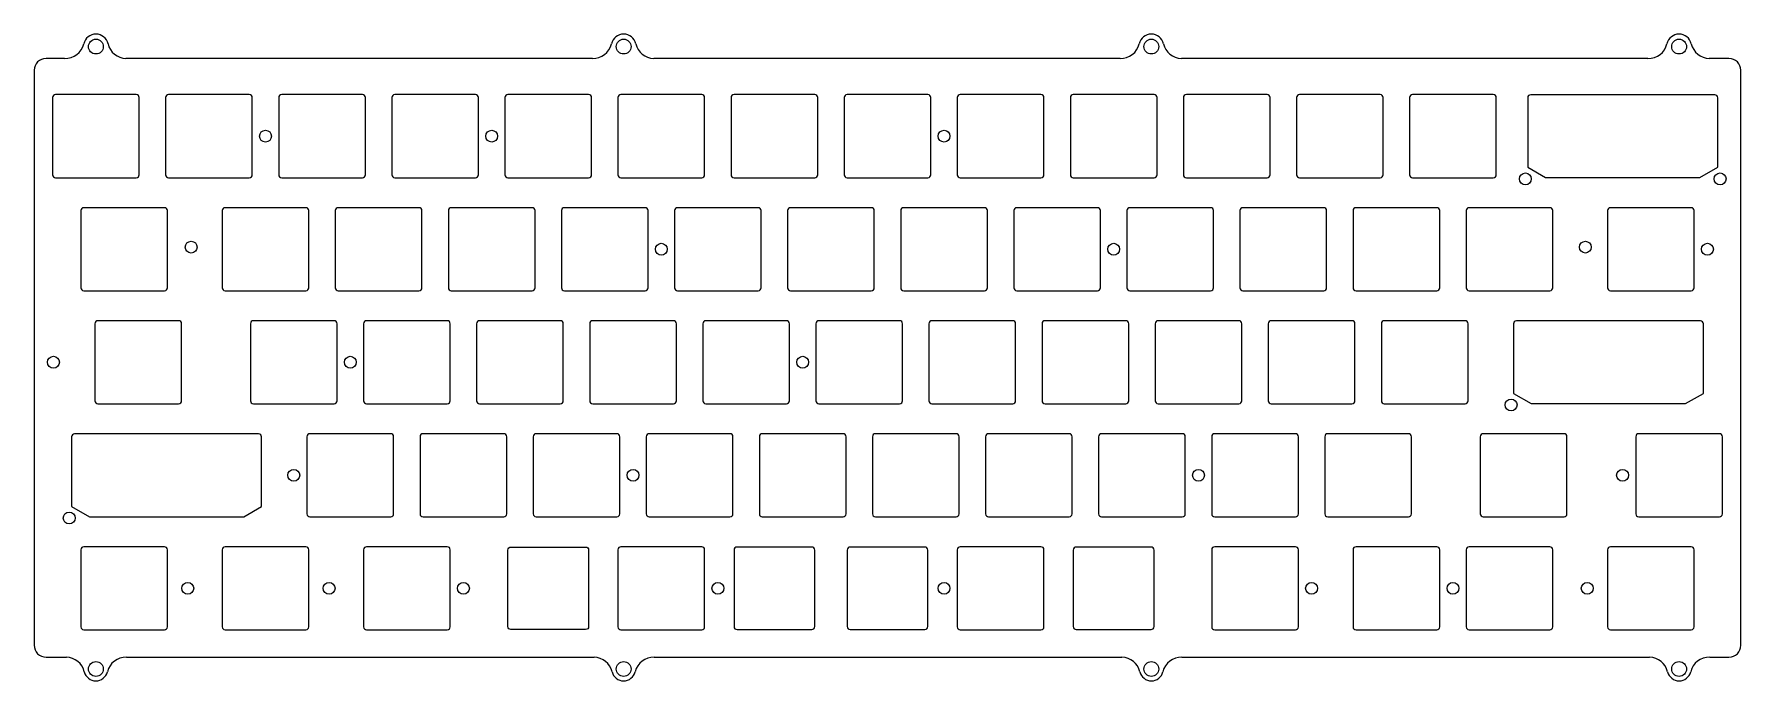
# Model space of a CAD drawing. Header units: millimetres. Extents: x -10 to 277, y -92 to 17.
import ezdxf

# ---------------------------------------------------------------- set-up
doc = ezdxf.new("R2010")
doc.units = ezdxf.units.MM
doc.header["$MEASUREMENT"] = 0
doc.layers.get('0').update_dxf_attribs({"linetype": 'CONTINUOUS'})
doc.layers.add('BLACK', color=7, linetype='CONTINUOUS')

msp = doc.modelspace()

# ---------------------------------------------------------------- linework, layer by layer
for points in [[(241.2, 6.475), (241.2, -5.243), (244.2, -6.975), (270.2, -6.975), (273.2, -5.243), (273.2, 6.475, 0.4142135624), (272.7, 6.975), (241.7, 6.975, 0.4142123908)], [(254.6375, -12.55), (254.6375, -25.55, 0.4142123908), (255.1375, -26.05), (268.7375, -26.05, 0.4142135624), (269.2375, -25.55), (269.2375, -12.55, 0.4142135624), (268.7375, -12.05), (255.1375, -12.05, 0.4142123908)], [(238.79375, -31.625), (238.79375, -43.343), (241.79375, -45.075), (267.79375, -45.075), (270.79375, -43.343), (270.79375, -31.625, 0.4142135624), (270.29375, -31.125), (239.29375, -31.125, 0.4142123908)], [(-4.09375, -50.675), (-4.09375, -62.393), (-1.09375, -64.125), (24.90625, -64.125), (27.90625, -62.393), (27.90625, -50.675, 0.4142135624), (27.40625, -50.175), (-3.59375, -50.175, 0.4142123908)], [(-2.5375, -82.7, 0.4142123908), (-2.0375, -83.2), (11.5625, -83.2, 0.4142135624), (12.0625, -82.7), (12.0625, -69.7, 0.4142135624), (11.5625, -69.2), (-2.0375, -69.2, 0.4142123908), (-2.5375, -69.7)], [(21.775, -83.2), (35.375, -83.2, 0.4142135624), (35.875, -82.7), (35.875, -69.7, 0.4142135624), (35.375, -69.2), (21.775, -69.2, 0.4142123908), (21.275, -69.7), (21.275, -82.7, 0.4142123908)], [(45.0875, -69.7), (45.0875, -82.7, 0.4142123908), (45.5875, -83.2), (59.1875, -83.2, 0.4142135624), (59.6875, -82.7), (59.6875, -69.7, 0.4142135624), (59.1875, -69.2), (45.5875, -69.2, 0.4142123908)], [(83, -69.75), (83, -82.65, -0.4142123908), (82.5, -83.15), (69.9, -83.15, -0.4142123908), (69.4, -82.65), (69.4, -69.75, -0.4142123908), (69.9, -69.25), (82.5, -69.25, -0.4142123908)], [(87.95, -82.7, 0.4142123908), (88.45, -83.2), (102.05, -83.2, 0.4142135624), (102.55, -82.7), (102.55, -69.7, 0.4142135624), (102.05, -69.2), (88.45, -69.2, 0.4142123908), (87.95, -69.7)], [(107.5, -82.65, 0.4142135624), (108, -83.15), (120.6, -83.15, 0.4142135624), (121.1, -82.65), (121.1, -69.75, 0.4142135624), (120.6, -69.25), (108, -69.25, 0.4142135624), (107.5, -69.75)], [(140.15, -69.75, 0.4142123908), (139.65, -69.25), (127.05, -69.25, 0.4142123908), (126.55, -69.75), (126.55, -82.65, 0.4142123908), (127.05, -83.15), (139.65, -83.15, 0.4142123908), (140.15, -82.65)], [(145.6, -83.2), (159.2, -83.2, 0.4142135624), (159.7, -82.7), (159.7, -69.7, 0.4142135624), (159.2, -69.2), (145.6, -69.2, 0.4142123908), (145.1, -69.7), (145.1, -82.7, 0.4142123908)], [(177.75, -83.15, 0.4142135624), (178.25, -82.65), (178.25, -69.75, 0.4142135624), (177.75, -69.25), (165.15, -69.25, 0.4142135624), (164.65, -69.75), (164.65, -82.65, 0.4142135624), (165.15, -83.15)], [(202.5625, -69.7, 0.4142135624), (202.0625, -69.2), (188.4625, -69.2, 0.4142123908), (187.9625, -69.7), (187.9625, -82.7, 0.4142123908), (188.4625, -83.2), (202.0625, -83.2, 0.4142135624), (202.5625, -82.7)], [(226.375, -69.7, 0.4142135624), (225.875, -69.2), (212.275, -69.2, 0.4142123908), (211.775, -69.7), (211.775, -82.7, 0.4142123908), (212.275, -83.2), (225.875, -83.2, 0.4142135624), (226.375, -82.7)], [(230.825, -82.7, 0.4142123908), (231.325, -83.2), (244.925, -83.2, 0.4142135624), (245.425, -82.7), (245.425, -69.7, 0.4142135624), (244.925, -69.2), (231.325, -69.2, 0.4142123908), (230.825, -69.7)], [(255.1375, -83.2), (268.7375, -83.2, 0.4142135624), (269.2375, -82.7), (269.2375, -69.7, 0.4142135624), (268.7375, -69.2), (255.1375, -69.2, 0.4142123908), (254.6375, -69.7), (254.6375, -82.7, 0.4142123908)]]:
    msp.add_lwpolyline(points, format="xyb", close=True)
for centre in [(240.8, -7.2), (273.6, -7.2), (271.4625, -19.05), (238.39375, -45.3), (33.3375, -57.15), (-4.49375, -64.35), (15.478125, -76.2), (39.290625, -76.2), (61.9125, -76.2), (104.775, -76.2), (142.875, -76.2), (204.7875, -76.2), (228.6, -76.2), (251.221875, -76.2)]:
    msp.add_circle(centre, 1)
at = {"layer": 'BLACK', "linetype": 'Continuous'}
for p, q in [((-5.25889, 13.1), (-8.400002, 13.1)), ((83.64111, 13.1), (5.066478, 13.1)), ((172.54111, 13.1), (93.966478, 13.1)), ((261.44111, 13.1), (182.866478, 13.1)), ((275.100001, 13.1), (271.766478, 13.1)), ((-10.4, 11.100001), (-10.4, -85.800001)), ((277.1, -85.800001), (277.1, 11.100001)), ((-7.3, 6.499999), (-7.3, -6.499999)), ((6.8, 7), (-6.8, 7)), ((7.3, -6.5), (7.3, 6.5)), ((11.75, 6.5), (11.75, -6.5)), ((25.85, 7), (12.25, 7)), ((26.35, -6.5), (26.35, 6.5)), ((30.8, 6.5), (30.8, -6.5)), ((44.9, 7), (31.3, 7)), ((45.4, -6.5), (45.4, 6.5)), ((49.85, 6.5), (49.85, -6.5)), ((63.95, 7), (50.35, 7)), ((64.45, -6.5), (64.45, 6.5)), ((68.9, 6.5), (68.9, -6.5)), ((83, 7), (69.4, 7)), ((83.5, -6.5), (83.5, 6.5)), ((87.95, 6.5), (87.95, -6.5)), ((102.05, 7), (88.45, 7)), ((102.55, -6.5), (102.55, 6.5)), ((107, 6.5), (107, -6.5)), ((121.1, 7), (107.5, 7)), ((121.6, -6.5), (121.6, 6.5)), ((126.05, 6.5), (126.05, -6.5)), ((140.15, 7), (126.55, 7)), ((140.65, -6.5), (140.65, 6.5)), ((145.1, 6.5), (145.1, -6.5)), ((159.2, 7), (145.6, 7)), ((159.7, -6.5), (159.7, 6.5)), ((164.15, 6.5), (164.15, -6.5)), ((178.25, 7), (164.65, 7)), ((178.75, -6.5), (178.75, 6.5)), ((183.2, 6.5), (183.2, -6.5)), ((197.3, 7), (183.7, 7)), ((197.8, -6.5), (197.8, 6.5)), ((202.25, 6.5), (202.25, -6.5)), ((216.35, 7), (202.75, 7)), ((216.85, -6.5), (216.85, 6.5)), ((221.3, 6.5), (221.3, -6.5)), ((235.4, 7), (221.8, 7)), ((235.9, -6.5), (235.9, 6.5)), ((-6.8, -7), (6.8, -7)), ((12.25, -7), (25.85, -7)), ((31.3, -7), (44.9, -7)), ((50.35, -7), (63.95, -7)), ((69.4, -7), (83, -7)), ((88.45, -7), (102.05, -7)), ((107.5, -7), (121.1, -7)), ((126.55, -7), (140.15, -7)), ((145.6, -7), (159.2, -7)), ((164.65, -7), (178.25, -7)), ((183.7, -7), (197.3, -7)), ((202.75, -7), (216.35, -7)), ((221.8, -7), (235.4, -7)), ((-2.5375, -12.550001), (-2.5375, -25.549999)), ((11.5625, -12.05), (-2.037499, -12.05)), ((12.0625, -25.55), (12.0625, -12.55)), ((21.275, -12.55), (21.275, -25.55)), ((35.375, -12.05), (21.775, -12.05)), ((35.875, -25.55), (35.875, -12.55)), ((40.325, -12.55), (40.325, -25.55)), ((54.425, -12.05), (40.825, -12.05)), ((54.925, -25.55), (54.925, -12.55)), ((59.375, -12.55), (59.375, -25.55)), ((73.475, -12.05), (59.875, -12.05)), ((73.975, -25.55), (73.975, -12.55)), ((78.425, -12.55), (78.425, -25.55)), ((92.525, -12.05), (78.925, -12.05)), ((93.025, -25.55), (93.025, -12.55)), ((97.475, -12.55), (97.475, -25.55)), ((111.575, -12.05), (97.975, -12.05)), ((112.075, -25.55), (112.075, -12.55)), ((116.525, -12.55), (116.525, -25.55)), ((130.625, -12.05), (117.025, -12.05)), ((131.125, -25.55), (131.125, -12.55)), ((135.575, -12.55), (135.575, -25.55)), ((149.675, -12.05), (136.075, -12.05)), ((150.175, -25.55), (150.175, -12.55)), ((154.625, -12.55), (154.625, -25.55)), ((168.725, -12.05), (155.125, -12.05)), ((169.225, -25.55), (169.225, -12.55)), ((173.675, -12.55), (173.675, -25.55)), ((187.775, -12.05), (174.175, -12.05)), ((188.275, -25.55), (188.275, -12.55)), ((192.725, -12.55), (192.725, -25.55)), ((206.825, -12.05), (193.225, -12.05)), ((207.325, -25.55), (207.325, -12.55)), ((211.775, -12.55), (211.775, -25.55)), ((225.875, -12.05), (212.275, -12.05)), ((226.375, -25.55), (226.375, -12.55)), ((230.825, -12.55), (230.825, -25.55)), ((244.925, -12.05), (231.325, -12.05)), ((245.425, -25.55), (245.425, -12.55)), ((-2.0375, -26.05), (11.5625, -26.05)), ((21.775, -26.05), (35.375, -26.05)), ((40.825, -26.05), (54.425, -26.05)), ((59.875, -26.05), (73.475, -26.05)), ((78.925, -26.05), (92.525, -26.05)), ((97.975, -26.05), (111.575, -26.05)), ((117.025, -26.05), (130.625, -26.05)), ((136.075, -26.05), (149.675, -26.05)), ((155.125, -26.05), (168.725, -26.05)), ((174.175, -26.05), (187.775, -26.05)), ((193.225, -26.05), (206.825, -26.05)), ((212.275, -26.05), (225.875, -26.05)), ((231.325, -26.05), (244.925, -26.05)), ((-0.15625, -31.6), (-0.15625, -44.6)), ((13.94375, -31.1), (0.343751, -31.1)), ((14.44375, -44.6), (14.44375, -31.6)), ((26.0375, -31.6), (26.0375, -44.6)), ((40.1375, -31.1), (26.5375, -31.1)), ((40.6375, -44.6), (40.6375, -31.6)), ((45.0875, -31.6), (45.0875, -44.6)), ((59.1875, -31.1), (45.5875, -31.1)), ((59.6875, -44.6), (59.6875, -31.6)), ((64.1375, -31.6), (64.1375, -44.6)), ((78.2375, -31.1), (64.6375, -31.1)), ((78.7375, -44.6), (78.7375, -31.6)), ((83.1875, -31.6), (83.1875, -44.6)), ((97.2875, -31.1), (83.6875, -31.1)), ((97.7875, -44.6), (97.7875, -31.6)), ((102.2375, -31.6), (102.2375, -44.6)), ((116.3375, -31.1), (102.7375, -31.1)), ((116.8375, -44.6), (116.8375, -31.6)), ((121.2875, -31.6), (121.2875, -44.6)), ((135.3875, -31.1), (121.7875, -31.1)), ((135.8875, -44.6), (135.8875, -31.6)), ((140.3375, -31.6), (140.3375, -44.6)), ((154.4375, -31.1), (140.8375, -31.1)), ((154.9375, -44.6), (154.9375, -31.6)), ((159.3875, -31.6), (159.3875, -44.6)), ((173.4875, -31.1), (159.8875, -31.1)), ((173.9875, -44.6), (173.9875, -31.6)), ((178.4375, -31.6), (178.4375, -44.6)), ((192.5375, -31.1), (178.9375, -31.1)), ((193.0375, -44.6), (193.0375, -31.6)), ((197.4875, -31.6), (197.4875, -44.6)), ((211.5875, -31.1), (197.9875, -31.1)), ((212.0875, -44.6), (212.0875, -31.6)), ((216.5375, -31.6), (216.5375, -44.6)), ((230.6375, -31.1), (217.0375, -31.1)), ((231.1375, -44.6), (231.1375, -31.6)), ((0.343751, -45.1), (13.94375, -45.1)), ((26.5375, -45.1), (40.1375, -45.1)), ((45.5875, -45.1), (59.1875, -45.1)), ((64.6375, -45.1), (78.2375, -45.1)), ((83.6875, -45.1), (97.2875, -45.1)), ((102.7375, -45.1), (116.3375, -45.1)), ((121.7875, -45.1), (135.3875, -45.1)), ((140.8375, -45.1), (154.4375, -45.1)), ((159.8875, -45.1), (173.4875, -45.1)), ((178.9375, -45.1), (192.5375, -45.1)), ((197.9875, -45.1), (211.5875, -45.1)), ((217.0375, -45.1), (230.6375, -45.1)), ((35.5625, -50.65), (35.5625, -63.65)), ((49.6625, -50.15), (36.0625, -50.15)), ((50.1625, -63.65), (50.1625, -50.65)), ((54.6125, -50.65), (54.6125, -63.65)), ((68.7125, -50.15), (55.1125, -50.15)), ((69.2125, -63.65), (69.2125, -50.65)), ((73.6625, -50.65), (73.6625, -63.65)), ((87.7625, -50.15), (74.1625, -50.15)), ((88.2625, -63.65), (88.2625, -50.65)), ((92.7125, -50.65), (92.7125, -63.65)), ((106.8125, -50.15), (93.2125, -50.15)), ((107.3125, -63.65), (107.3125, -50.65)), ((111.7625, -50.65), (111.7625, -63.65)), ((125.8625, -50.15), (112.2625, -50.15)), ((126.3625, -63.65), (126.3625, -50.65)), ((130.8125, -50.65), (130.8125, -63.65)), ((144.9125, -50.15), (131.3125, -50.15)), ((145.4125, -63.65), (145.4125, -50.65)), ((149.8625, -50.65), (149.8625, -63.65)), ((163.9625, -50.15), (150.3625, -50.15)), ((164.4625, -63.65), (164.4625, -50.65)), ((168.9125, -50.65), (168.9125, -63.65)), ((183.0125, -50.15), (169.4125, -50.15)), ((183.5125, -63.65), (183.5125, -50.65)), ((187.9625, -50.65), (187.9625, -63.65)), ((202.0625, -50.15), (188.4625, -50.15)), ((202.5625, -63.65), (202.5625, -50.65)), ((207.0125, -50.65), (207.0125, -63.65)), ((221.1125, -50.15), (207.5125, -50.15)), ((221.6125, -63.65), (221.6125, -50.65)), ((233.20625, -50.652003), (233.20625, -63.652051)), ((247.306162, -50.152051), (233.70625, -50.152051)), ((247.80625, -63.651903), (247.80625, -50.644041)), ((259.397462, -50.652003), (259.397462, -63.652003)), ((273.497462, -50.152003), (259.897462, -50.152003)), ((273.997462, -63.652003), (273.997462, -50.652003)), ((36.0625, -64.15), (49.6625, -64.15)), ((55.1125, -64.15), (68.7125, -64.15)), ((74.1625, -64.15), (87.7625, -64.15)), ((93.2125, -64.15), (106.8125, -64.15)), ((112.2625, -64.15), (125.8625, -64.15)), ((131.3125, -64.15), (144.9125, -64.15)), ((150.3625, -64.15), (163.9625, -64.15)), ((169.4125, -64.15), (183.0125, -64.15)), ((188.4625, -64.15), (202.0625, -64.15)), ((207.5125, -64.15), (221.1125, -64.15)), ((233.706262, -64.152051), (247.312407, -64.152051)), ((259.897462, -64.152003), (273.497462, -64.152003)), ((-8.4, -87.8), (-4.966514, -87.8)), ((5.153425, -87.8), (83.933486, -87.8)), ((94.053425, -87.8), (172.833486, -87.8)), ((182.953425, -87.8), (261.733486, -87.8)), ((271.853425, -87.8), (275.100001, -87.8))]:
    msp.add_line(p, q, dxfattribs=at)
at = {"layer": 'BLACK'}
for centre, radius in [((0, 15.1), 1.25), ((88.9, 15.1), 1.25), ((177.8, 15.1), 1.25), ((266.7, 15.1), 1.25), ((28.575, 0), 1), ((66.675, 0), 1), ((142.875, 0), 1), ((16.04875, -18.7), 1), ((95.25, -19.05), 1), ((171.45, -19.05), 1), ((250.9012, -18.7), 1), ((-7.14375, -38.1), 1), ((42.8625, -38.1), 1), ((119.0625, -38.1), 1), ((90.4875, -57.15), 1), ((185.7375, -57.15), 1), ((257.175, -57.15), 1), ((0, -89.8), 1.25), ((88.9, -89.8), 1.25), ((177.8, -89.8), 1.25), ((266.7, -89.8), 1.25)]:
    msp.add_circle(centre, radius, dxfattribs=at)
for centre, radius, start, end in [((-5.162699, 16.298553), 3.199998, 268.27744679, 346.92994085), ((-0.000001, 15.1), 2.1, 13.07003025, 166.92996358), ((5.1627, 16.298554), 3.200001, 193.07006849, 268.27689253), ((83.7373, 16.29855), 3.199999, 268.27746307, 346.92999723), ((88.9, 15.1), 2.100001, 13.07003642, 166.92996975), ((94.0627, 16.2986), 3.200047, 193.07087078, 268.27691729), ((172.6373, 16.2986), 3.20001, 268.27748998, 346.92912518), ((177.8, 15.1), 2.100001, 13.07003642, 166.92996975), ((182.9627, 16.2986), 3.200047, 193.07087078, 268.27691729), ((261.5373, 16.2986), 3.20001, 268.27748998, 346.92912518), ((266.699999, 15.100001), 2.1, 13.07000368, 166.92999015), ((271.8627, 16.2986), 3.200047, 193.07087078, 268.27691729), ((-8.400001, 11.100001), 1.999999, 90.00002865, 180), ((275.1, 11.1), 2, 0.00002865, 89.99997135), ((-6.799999, 6.499999), 0.500001, 90.00011459, 180), ((6.8, 6.5), 0.5, 0, 90), ((12.25, 6.5), 0.5, 90, 180), ((25.85, 6.5), 0.5, 0, 90), ((31.3, 6.5), 0.5, 90, 180), ((44.9, 6.5), 0.5, 0, 90), ((50.35, 6.5), 0.5, 90, 180), ((63.95, 6.5), 0.5, 0, 90), ((69.4, 6.5), 0.5, 90, 180), ((83, 6.5), 0.5, 0, 90), ((88.45, 6.5), 0.5, 90, 180), ((102.05, 6.5), 0.5, 0, 90), ((107.5, 6.5), 0.5, 90, 180), ((121.1, 6.5), 0.5, 0, 90), ((126.55, 6.5), 0.5, 90, 180), ((140.15, 6.5), 0.5, 0, 90), ((145.6, 6.5), 0.5, 90, 180), ((159.2, 6.5), 0.5, 0, 90), ((164.65, 6.5), 0.5, 90, 180), ((178.25, 6.5), 0.5, 0, 90), ((183.7, 6.5), 0.5, 90, 180), ((197.3, 6.5), 0.5, 0, 90), ((202.75, 6.5), 0.5, 90, 180), ((216.35, 6.5), 0.5, 0, 90), ((221.8, 6.5), 0.5, 90, 180), ((235.4, 6.5), 0.5, 0, 90), ((-6.799999, -6.499999), 0.500001, 180, 269.99988541), ((6.8, -6.5), 0.5, 270, 0), ((12.25, -6.5), 0.5, 180, 270), ((25.85, -6.5), 0.5, 270, 0), ((31.3, -6.5), 0.5, 180, 270), ((44.9, -6.5), 0.5, 270, 0), ((50.35, -6.5), 0.5, 180, 270), ((63.95, -6.5), 0.5, 270, 0), ((69.4, -6.5), 0.5, 180, 270), ((83, -6.5), 0.5, 270, 0), ((88.45, -6.5), 0.5, 180, 270), ((102.05, -6.5), 0.5, 270, 0), ((107.5, -6.5), 0.5, 180, 270), ((121.1, -6.5), 0.5, 270, 0), ((126.55, -6.5), 0.5, 180, 270), ((140.15, -6.5), 0.5, 270, 0), ((145.6, -6.5), 0.5, 180, 270), ((159.2, -6.5), 0.5, 270, 0), ((164.65, -6.5), 0.5, 180, 270), ((178.25, -6.5), 0.5, 270, 0), ((183.7, -6.5), 0.5, 180, 270), ((197.3, -6.5), 0.5, 270, 0), ((202.75, -6.5), 0.5, 180, 270), ((216.35, -6.5), 0.5, 270, 0), ((221.8, -6.5), 0.5, 180, 270), ((235.4, -6.5), 0.5, 270, 0), ((-2.037499, -12.550001), 0.500001, 90, 180), ((11.5625, -12.55), 0.5, 0, 90), ((21.775, -12.55), 0.5, 90, 180), ((35.375, -12.55), 0.5, 0, 90), ((40.825, -12.55), 0.5, 90, 180), ((54.425, -12.55), 0.5, 0, 90), ((59.875, -12.55), 0.5, 90, 180), ((73.475, -12.55), 0.5, 0, 90), ((78.925, -12.55), 0.5, 90, 180), ((92.525, -12.55), 0.5, 0, 90), ((97.975, -12.55), 0.5, 90, 180), ((111.575, -12.55), 0.5, 0, 90), ((117.025, -12.55), 0.5, 90, 180), ((130.625, -12.55), 0.5, 0, 90), ((136.075, -12.55), 0.5, 90, 180), ((149.675, -12.55), 0.5, 0, 90), ((155.125, -12.55), 0.5, 90, 180), ((168.725, -12.55), 0.5, 0, 90), ((174.175, -12.55), 0.5, 90, 180), ((187.775, -12.55), 0.5, 0, 90), ((193.225, -12.55), 0.5, 90, 180), ((206.825, -12.55), 0.5, 0, 90), ((212.275, -12.55), 0.5, 90, 180), ((225.875, -12.55), 0.5, 0, 90), ((231.325, -12.55), 0.5, 90, 180), ((244.925, -12.55), 0.5, 0, 90), ((-2.037499, -25.549999), 0.500001, 180, 269.99988541), ((11.5625, -25.55), 0.5, 270, 0), ((21.775, -25.55), 0.5, 180, 270), ((35.375, -25.55), 0.5, 270, 0), ((40.825, -25.55), 0.5, 180, 270), ((54.425, -25.55), 0.5, 270, 0), ((59.875, -25.55), 0.5, 180, 270), ((73.475, -25.55), 0.5, 270, 0), ((78.925, -25.55), 0.5, 180, 270), ((92.525, -25.55), 0.5, 270, 0), ((97.975, -25.55), 0.5, 180, 270), ((111.575, -25.55), 0.5, 270, 0), ((117.025, -25.55), 0.5, 180, 270), ((130.625, -25.55), 0.5, 270, 0), ((136.075, -25.55), 0.5, 180, 270), ((149.675, -25.55), 0.5, 270, 0), ((155.125, -25.55), 0.5, 180, 270), ((168.725, -25.55), 0.5, 270, 0), ((174.175, -25.55), 0.5, 180, 270), ((187.775, -25.55), 0.5, 270, 0), ((193.225, -25.55), 0.5, 180, 270), ((206.825, -25.55), 0.5, 270, 0), ((212.275, -25.55), 0.5, 180, 270), ((225.875, -25.55), 0.5, 270, 0), ((231.325, -25.55), 0.5, 180, 270), ((244.925, -25.55), 0.5, 270, 0), ((0.343751, -31.600001), 0.500001, 90, 179.99988541), ((13.94375, -31.6), 0.5, 0, 90), ((26.5375, -31.6), 0.5, 90, 180), ((40.1375, -31.6), 0.5, 0, 90), ((45.5875, -31.6), 0.5, 90, 180), ((59.1875, -31.6), 0.5, 0, 90), ((64.6375, -31.6), 0.5, 90, 180), ((78.2375, -31.6), 0.5, 0, 90), ((83.6875, -31.6), 0.5, 90, 180), ((97.2875, -31.6), 0.5, 0, 90), ((102.7375, -31.6), 0.5, 90, 180), ((116.3375, -31.6), 0.5, 0, 90), ((121.7875, -31.6), 0.5, 90, 180), ((135.3875, -31.6), 0.5, 0, 90), ((140.8375, -31.6), 0.5, 90, 180), ((154.4375, -31.6), 0.5, 0, 90), ((159.8875, -31.6), 0.5, 90, 180), ((173.4875, -31.6), 0.5, 0, 90), ((178.9375, -31.6), 0.5, 90, 180), ((192.5375, -31.6), 0.5, 0, 90), ((197.9875, -31.6), 0.5, 90, 180), ((211.5875, -31.6), 0.5, 0, 90), ((217.0375, -31.6), 0.5, 90, 180), ((230.6375, -31.6), 0.5, 0, 90), ((0.343751, -44.599999), 0.500001, 180.00011459, 270), ((13.94375, -44.6), 0.5, 270, 0), ((26.5375, -44.6), 0.5, 180, 270), ((40.1375, -44.6), 0.5, 270, 0), ((45.5875, -44.6), 0.5, 180, 270), ((59.1875, -44.6), 0.5, 270, 0), ((64.6375, -44.6), 0.5, 180, 270), ((78.2375, -44.6), 0.5, 270, 0), ((83.6875, -44.6), 0.5, 180, 270), ((97.2875, -44.6), 0.5, 270, 0), ((102.7375, -44.6), 0.5, 180, 270), ((116.3375, -44.6), 0.5, 270, 0), ((121.7875, -44.6), 0.5, 180, 270), ((135.3875, -44.6), 0.5, 270, 0), ((140.8375, -44.6), 0.5, 180, 270), ((154.4375, -44.6), 0.5, 270, 0), ((159.8875, -44.6), 0.5, 180, 270), ((173.4875, -44.6), 0.5, 270, 0), ((178.9375, -44.6), 0.5, 180, 270), ((192.5375, -44.6), 0.5, 270, 0), ((197.9875, -44.6), 0.5, 180, 270), ((211.5875, -44.6), 0.5, 270, 0), ((217.0375, -44.6), 0.5, 180, 270), ((230.6375, -44.6), 0.5, 270, 0), ((36.0625, -50.65), 0.5, 90, 180), ((49.6625, -50.65), 0.5, 0, 90), ((55.1125, -50.65), 0.5, 90, 180), ((68.7125, -50.65), 0.5, 0, 90), ((74.1625, -50.65), 0.5, 90, 180), ((87.7625, -50.65), 0.5, 0, 90), ((93.2125, -50.65), 0.5, 90, 180), ((106.8125, -50.65), 0.5, 0, 90), ((112.2625, -50.65), 0.5, 90, 180), ((125.8625, -50.65), 0.5, 0, 90), ((131.3125, -50.65), 0.5, 90, 180), ((144.9125, -50.65), 0.5, 0, 90), ((150.3625, -50.65), 0.5, 90, 180), ((163.9625, -50.65), 0.5, 0, 90), ((169.4125, -50.65), 0.5, 90, 180), ((183.0125, -50.65), 0.5, 0, 90), ((188.4625, -50.65), 0.5, 90, 180), ((202.0625, -50.65), 0.5, 0, 90), ((207.5125, -50.65), 0.5, 90, 180), ((221.1125, -50.65), 0.5, 0, 90), ((233.706162, -50.652003), 0.499912, 89.98991497, 180), ((247.306162, -50.652203), 0.500152, 0.9350487, 90), ((259.897462, -50.652003), 0.5, 90, 180), ((273.497462, -50.652003), 0.5, 0, 90), ((36.0625, -63.65), 0.5, 180, 270), ((49.6625, -63.65), 0.5, 270, 0), ((55.1125, -63.65), 0.5, 180, 270), ((68.7125, -63.65), 0.5, 270, 0), ((74.1625, -63.65), 0.5, 180, 270), ((87.7625, -63.65), 0.5, 270, 0), ((93.2125, -63.65), 0.5, 180, 270), ((106.8125, -63.65), 0.5, 270, 0), ((112.2625, -63.65), 0.5, 180, 270), ((125.8625, -63.65), 0.5, 270, 0), ((131.3125, -63.65), 0.5, 180, 270), ((144.9125, -63.65), 0.5, 270, 0), ((150.3625, -63.65), 0.5, 180, 270), ((163.9625, -63.65), 0.5, 270, 0), ((169.4125, -63.65), 0.5, 180, 270), ((183.0125, -63.65), 0.5, 270, 0), ((188.4625, -63.65), 0.5, 180, 270), ((202.0625, -63.65), 0.5, 270, 0), ((207.5125, -63.65), 0.5, 180, 270), ((221.1125, -63.65), 0.5, 270, 0), ((233.706262, -63.652103), 0.499948, 179.99404138, 270), ((247.306062, -63.651903), 0.500188, 270.7268293, 0), ((259.897462, -63.652003), 0.5, 180, 270), ((273.497462, -63.652003), 0.5, 270, 0), ((-8.400001, -85.800001), 1.999999, 180, 270.00002865), ((275.1, -85.8), 2, 270.00002865, 359.99997135), ((-5.059968, -90.998634), 3.199999, 13.32689895, 88.32647406), ((5.059967, -90.998634), 3.2, 88.32640247, 166.67310105), ((83.84, -90.9986), 3.199966, 13.32617451, 88.32588356), ((93.96, -90.9986), 3.200024, 88.32697531, 166.67382962), ((172.74, -90.9986), 3.199966, 13.32617451, 88.32588356), ((182.86, -90.9986), 3.200024, 88.32697531, 166.67382962), ((261.64, -90.9986), 3.199966, 13.32617451, 88.32588356), ((271.76, -90.9986), 3.200024, 88.32697531, 166.67382962), ((-0.000001, -89.799999), 2.000001, 193.32692499, 346.67308161), ((88.9, -89.799999), 2, 193.32691839, 346.67307501), ((177.8, -89.8), 1.999999, 193.32689051, 346.67310289), ((266.7, -89.8), 1.999999, 193.32689051, 346.67310289)]:
    msp.add_arc(centre, radius, start, end, dxfattribs=at)

doc.saveas('drawing.dxf')
